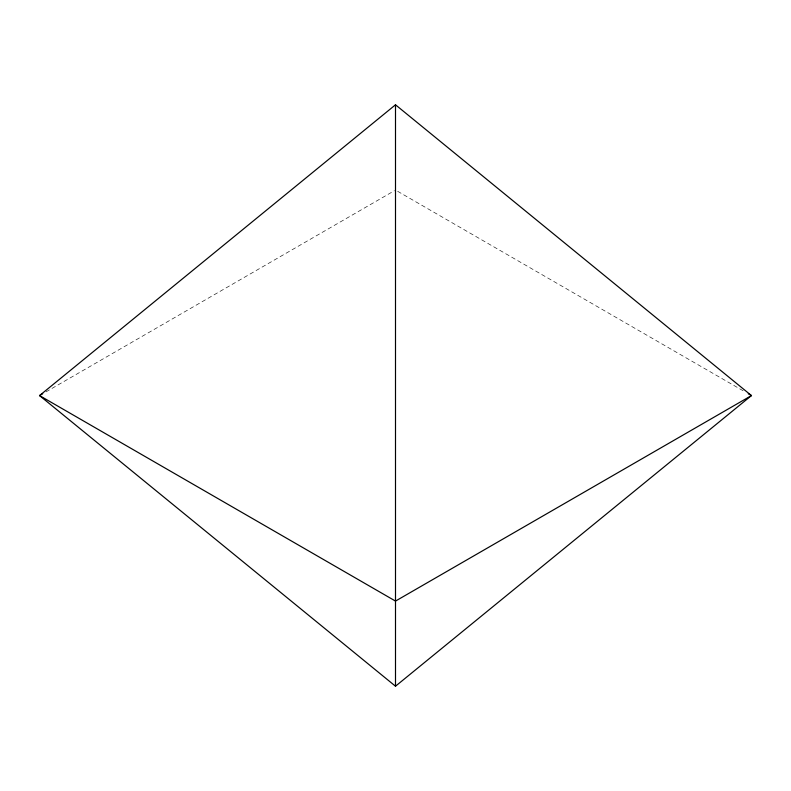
<?xml version="1.0" encoding="UTF-8"?>
<svg xmlns="http://www.w3.org/2000/svg" width="791" height="791" viewBox="0 0 791 791"><rect width="100%" height="100%" fill="white"/><g stroke="black" fill="none" stroke-linecap="round" stroke-linejoin="round"><path stroke-width="0.59" stroke-dasharray="3.96 2.97" d="M45.967 391.881L394.432 190.69M397.636 191.303L745.033 391.881"/><path stroke-width="1.19" d="M395.5 104.788L39.55 395.579L395.5 686.212L751.45 395.579L395.5 104.788L395.5 686.212M42.754 393.73L39.55 395.579L395.5 601.081L751.45 395.579L748.246 393.73"/></g></svg>
